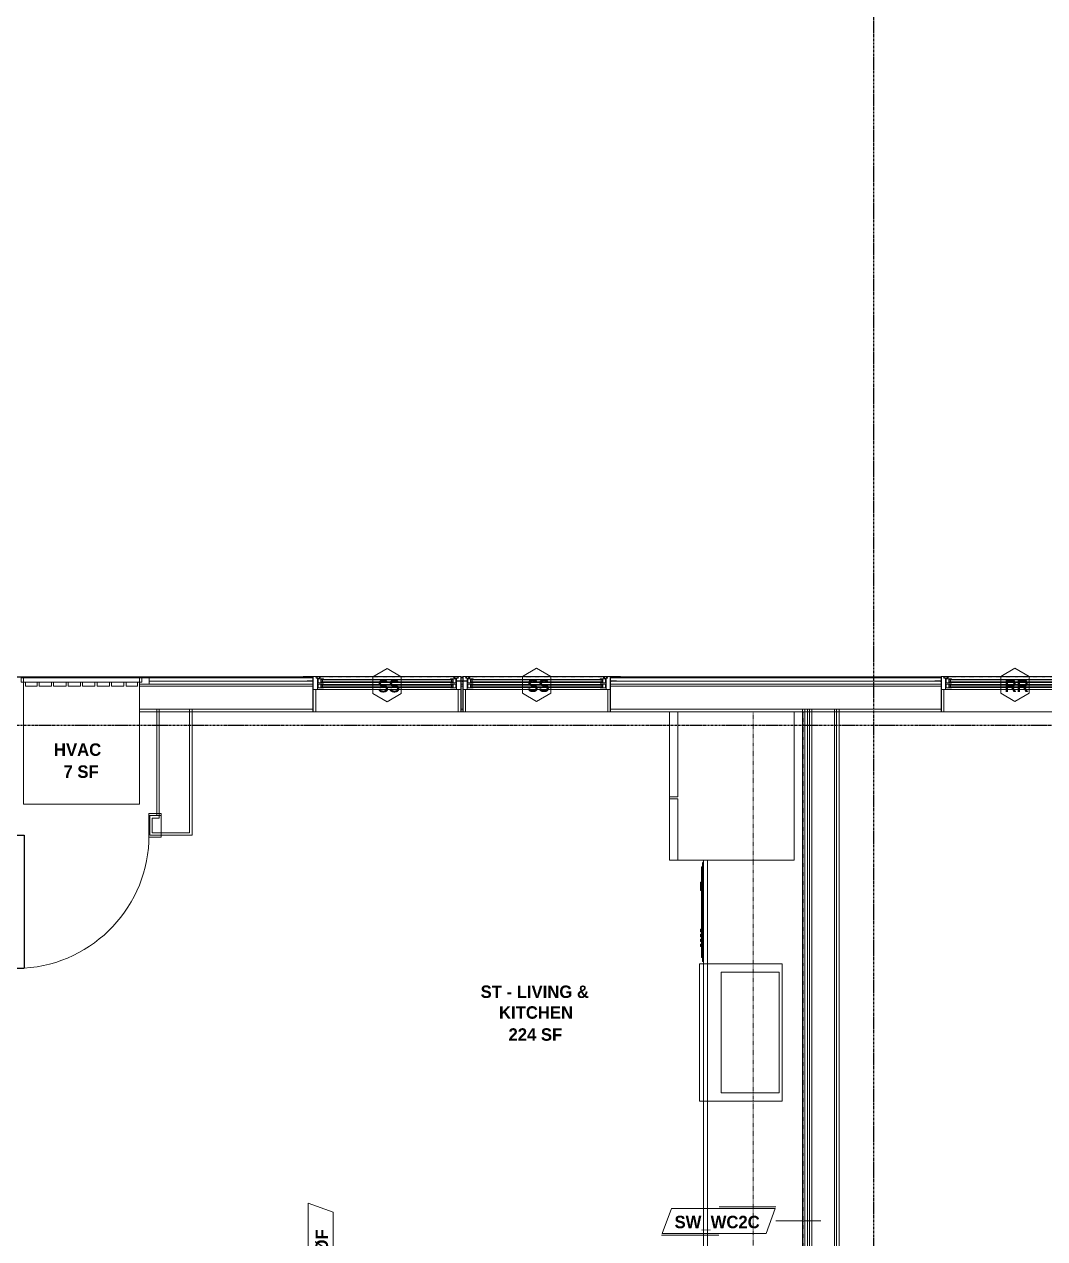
# Model space of a CAD drawing. Header units: inches. Extents: x -4058 to -1781, y 9814 to 12264.
# Drawn here: x -2704.9 to -2459.2, y 10715.6 to 11008 of the extents above; entities that cross this region are included whole.
import ezdxf

# ---------------------------------------------------------------- set-up
doc = ezdxf.new("R2010")
doc.units = ezdxf.units.IN
doc.header["$MEASUREMENT"] = 0
doc.linetypes.add('Dash', pattern=[0.25, 0.125, -0.125])
doc.linetypes.add('Grid Line 1_2_', pattern=[0.875, 0.5, -0.125, 0.125, -0.125])
for name, color, linetype, lineweight in [('0-1', 7, 'Continuous', 5), ('0-2', 7, 'Continuous', 9), ('A-AREA-IDEN', 2, 'Continuous', 9), ('A-DETL-GENF-HDLN-1', 7, 'Dash', 9), ('A-DETL-GENF-HDLN-2', 1, 'Continuous', 18), ('A-DOOR-3', 31, 'Continuous', 9), ('A-DOOR-4', 31, 'Continuous', 30), ('A-GENM-1', 7, 'Continuous', 9), ('A-GLAZ', 151, 'Continuous', 18), ('A-GLAZ-1', 10, 'Continuous', 30), ('A-GLAZ-2', 7, 'Continuous', 9), ('A-GLAZ-IDEN', 152, 'Continuous', 9), ('A-WALL', 113, 'Continuous', 18), ('A-WALL-1', 7, 'Continuous', 9), ('A-WALL-2', 250, 'Continuous', 18), ('A-WALL-3', 113, 'Continuous', 9), ('A-WALL-IDEN', 211, 'Continuous', 9), ('I-WALL-1', 7, 'Continuous', 9), ('I-WALL-2', 2, 'Continuous', 9), ('P-SANR-FIXT', 6, 'Continuous', 9), ('Q-CASE', 31, 'Continuous', 9), ('Q-CASE-HDLN', 31, 'Dash', 9), ('Q-SPCQ', 91, 'Continuous', 9), ('S-GRID-1', 1, 'Grid Line 1_2_', 30)]:
    doc.layers.add(name, color=color, linetype=linetype, lineweight=lineweight)
doc.styles.add('Century Gothic_B', font='GOTHICB.TTF', dxfattribs={"height": 3})

# ---------------------------------------------------------------- blocks, each defined once
blk = doc.blocks.new('Window-Double_Hung-Marvin-Essential - 1-WIDE _TEMP LOWER_ ESDH3066-3454270-UNIT PLANS - 2ND FLOOR')
at = {"layer": 'A-DETL-GENF-HDLN-1'}
blk.add_line((16.1, 4.22), (-16.5, 4.22), dxfattribs=at)
at = {"layer": 'A-DETL-GENF-HDLN-2'}
for p, q in [((-19.25, 3.23), (-19.25, 3.19)), ((-17.75, 3.23), (-19.25, 3.23)), ((-19.25, 3.19), (-17.9, 3.19)), ((-17.9, 3.19), (-17.9, 3.08)), ((-17.9, 3.08), (-17.75, 3.08)), ((-17.75, 4.28), (-17.16, 4.28)), ((-17.75, 4.28), (-17.75, 1.19)), ((-17.08, 3.87), (-17.16, 4.28)), ((-17.08, 3.87), (-16.19, 3.87)), ((-16.85, 4.25), (-16.85, 3.87)), ((-16.3, 4.25), (-16.85, 4.25)), ((-16.38, 3.77), (-16.72, 3.77)), ((-16.72, 3.77), (-16.72, 1.19)), ((-15.34, 3.69), (-16.56, 3.69)), ((-16.56, 2.75), (-16.56, 3.69)), ((-16.38, 3.87), (-16.38, 3.77)), ((-16.3, 4.01), (-16.3, 4.25)), ((-16.18, 4.01), (-16.3, 4.01)), ((-16.19, 3.97), (-16.1, 3.97)), ((-16.19, 3.87), (-16.19, 3.97)), ((-16.18, 4.22), (-16.1, 4.22)), ((-16.18, 4.22), (-16.18, 4.01)), ((-16.1, 3.97), (-16.1, 4.22)), ((-15.94, 2.87), (-15.94, 3.59)), ((-15.94, 3.59), (-15.28, 3.59)), ((-15.84, 2.88), (-15.84, 3.57)), ((-15.54, 3.01), (-15.54, 3.45)), ((-15.34, 3.69), (-15.28, 3.63)), ((-15.28, 3.59), (-15.28, 3.63)), ((15.34, 3.69), (15.28, 3.63)), ((15.28, 3.59), (15.28, 3.63)), ((15.94, 3.59), (15.28, 3.59)), ((15.34, 3.69), (16.56, 3.69)), ((15.54, 3.01), (15.54, 3.45)), ((15.84, 2.88), (15.84, 3.57)), ((15.94, 2.87), (15.94, 3.59)), ((16.18, 4.22), (16.1, 4.22)), ((16.1, 3.97), (16.1, 4.22)), ((16.19, 3.97), (16.1, 3.97)), ((16.18, 4.22), (16.18, 4.01)), ((16.18, 4.01), (16.3, 4.01)), ((16.19, 3.87), (16.19, 3.97)), ((17.08, 3.87), (16.19, 3.87)), ((16.3, 4.01), (16.3, 4.25)), ((16.3, 4.25), (16.85, 4.25)), ((16.38, 3.87), (16.38, 3.77)), ((16.38, 3.77), (16.72, 3.77)), ((16.56, 2.75), (16.56, 3.69)), ((16.72, 3.77), (16.72, 1.19)), ((16.85, 4.25), (16.85, 3.87)), ((17.08, 3.87), (17.16, 4.28)), ((17.75, 4.28), (17.16, 4.28)), ((17.75, 4.28), (17.75, 1.19)), ((17.75, 3.23), (19.25, 3.23)), ((17.9, 3.08), (17.75, 3.08)), ((17.9, 3.19), (17.9, 3.08)), ((19.25, 3.19), (17.9, 3.19)), ((19.25, 3.23), (19.25, 3.19)), ((-16.72, 1.19), (-17.75, 1.19)), ((-17.13, 1.16), (-17.13, -4.19)), ((-16.56, 2.75), (-15.34, 2.75)), ((-15.34, 2.47), (-16.56, 2.47)), ((-16.56, 1.53), (-16.56, 2.47)), ((-16.56, 1.53), (-15.34, 1.53)), ((-15.28, 2.87), (-15.94, 2.87)), ((-15.94, 1.65), (-15.94, 2.37)), ((-15.94, 2.37), (-15.28, 2.37)), ((-15.28, 1.65), (-15.94, 1.65)), ((-15.84, 1.66), (-15.84, 2.35)), ((-15.54, 1.79), (-15.54, 2.23)), ((-15.34, 2.75), (-15.28, 2.81)), ((-15.34, 2.47), (-15.28, 2.41)), ((-15.34, 1.53), (-15.28, 1.59)), ((-15.28, 2.81), (-15.28, 2.87)), ((-15.28, 2.37), (-15.28, 2.41)), ((-15.28, 1.59), (-15.28, 1.65)), ((15.28, 2.81), (15.28, 2.87)), ((15.28, 2.87), (15.94, 2.87)), ((15.34, 2.75), (15.28, 2.81)), ((15.34, 2.47), (15.28, 2.41)), ((15.28, 2.37), (15.28, 2.41)), ((15.94, 2.37), (15.28, 2.37)), ((15.28, 1.59), (15.28, 1.65)), ((15.28, 1.65), (15.94, 1.65)), ((15.34, 1.53), (15.28, 1.59)), ((16.56, 2.75), (15.34, 2.75)), ((15.34, 2.47), (16.56, 2.47)), ((16.56, 1.53), (15.34, 1.53)), ((15.54, 1.79), (15.54, 2.23)), ((15.84, 1.66), (15.84, 2.35)), ((15.94, 1.65), (15.94, 2.37)), ((16.56, 1.53), (16.56, 2.47)), ((16.72, 1.19), (17.75, 1.19)), ((17.12, -4.19), (17.12, 1.16)), ((-17.13, -4.19), (-17.75, -4.19)), ((17.12, -4.19), (17.75, -4.19))]:
    blk.add_line(p, q, dxfattribs=at)
at = {"layer": 'A-GLAZ'}
for p, q in [((15.84, 3.57), (-15.84, 3.57)), ((15.84, 3.45), (-15.84, 3.45)), ((15.84, 3.01), (-15.84, 3.01)), ((15.84, 2.88), (-15.84, 2.88)), ((15.84, 2.35), (-15.84, 2.35)), ((15.84, 2.23), (-15.84, 2.23)), ((15.84, 1.79), (-15.84, 1.79)), ((15.84, 1.66), (-15.84, 1.66))]:
    blk.add_line(p, q, dxfattribs=at)
at = {"layer": 'A-GLAZ-1'}
for p, q in [((-17.75, 4.28), (-17.75, 1.19)), ((17.75, 1.19), (17.75, 4.28)), ((-17.75, 1.16), (-17.75, -4.19)), ((17.75, -4.19), (17.75, 1.16))]:
    blk.add_line(p, q, dxfattribs=at)
at = {"layer": 'A-GLAZ-2'}
for p, q in [((17.75, 4.28), (-17.75, 4.28)), ((20.46, 4.25), (17.75, 4.25)), ((17.75, 4.19), (20.46, 4.19)), ((20.46, 4.19), (20.46, 4.25)), ((-17.75, 1.19), (17.75, 1.19)), ((-17.75, -4.19), (17.75, -4.19))]:
    blk.add_line(p, q, dxfattribs=at)
blk = doc.blocks.new('Window-Double_Hung-Marvin-Essential - 2-WIDE _TEMP ALL LOW_ ESDH3066-3454268-UNIT PLANS - 2ND FLOOR')
at = {"layer": 'A-DETL-GENF-HDLN-1'}
blk.add_line((16.1, 4.22), (-16.5, 4.22), dxfattribs=at)
at = {"layer": 'A-DETL-GENF-HDLN-2'}
for p, q in [((-19.25, 3.23), (-19.25, 3.19)), ((-17.75, 3.23), (-19.25, 3.23)), ((-19.25, 3.19), (-17.9, 3.19)), ((-17.9, 3.19), (-17.9, 3.08)), ((-17.9, 3.08), (-17.75, 3.08)), ((-17.75, 4.28), (-17.16, 4.28)), ((-17.75, 4.28), (-17.75, 1.19)), ((-17.08, 3.87), (-17.16, 4.28)), ((-17.08, 3.87), (-16.19, 3.87)), ((-16.85, 4.25), (-16.85, 3.87)), ((-16.3, 4.25), (-16.85, 4.25)), ((-16.38, 3.77), (-16.72, 3.77)), ((-16.72, 3.77), (-16.72, 1.19)), ((-15.34, 3.69), (-16.56, 3.69)), ((-16.56, 2.75), (-16.56, 3.69)), ((-16.38, 3.87), (-16.38, 3.77)), ((-16.3, 4.01), (-16.3, 4.25)), ((-16.18, 4.01), (-16.3, 4.01)), ((-16.19, 3.97), (-16.1, 3.97)), ((-16.19, 3.87), (-16.19, 3.97)), ((-16.18, 4.22), (-16.1, 4.22)), ((-16.18, 4.22), (-16.18, 4.01)), ((-16.1, 3.97), (-16.1, 4.22)), ((-15.94, 2.87), (-15.94, 3.59)), ((-15.94, 3.59), (-15.28, 3.59)), ((-15.84, 2.88), (-15.84, 3.57)), ((-15.54, 3.01), (-15.54, 3.45)), ((-15.34, 3.69), (-15.28, 3.63)), ((-15.28, 3.59), (-15.28, 3.63)), ((15.34, 3.69), (15.28, 3.63)), ((15.28, 3.59), (15.28, 3.63)), ((15.94, 3.59), (15.28, 3.59)), ((15.34, 3.69), (16.56, 3.69)), ((15.54, 3.01), (15.54, 3.45)), ((15.84, 2.88), (15.84, 3.57)), ((15.94, 2.87), (15.94, 3.59)), ((16.18, 4.22), (16.1, 4.22)), ((16.1, 3.97), (16.1, 4.22)), ((16.19, 3.97), (16.1, 3.97)), ((16.18, 4.22), (16.18, 4.01)), ((16.18, 4.01), (16.3, 4.01)), ((16.19, 3.87), (16.19, 3.97)), ((17.08, 3.87), (16.19, 3.87)), ((16.3, 4.01), (16.3, 4.25)), ((16.3, 4.25), (16.85, 4.25)), ((16.38, 3.87), (16.38, 3.77)), ((16.38, 3.77), (16.72, 3.77)), ((16.56, 2.75), (16.56, 3.69)), ((16.72, 3.77), (16.72, 1.19)), ((16.85, 4.25), (16.85, 3.87)), ((17.08, 3.87), (17.16, 4.28)), ((17.75, 4.28), (17.16, 4.28)), ((17.75, 4.28), (17.75, 1.19)), ((17.75, 3.23), (19.25, 3.23)), ((17.9, 3.08), (17.75, 3.08)), ((17.9, 3.19), (17.9, 3.08)), ((19.25, 3.19), (17.9, 3.19)), ((19.25, 3.23), (19.25, 3.19)), ((-16.72, 1.19), (-17.75, 1.19)), ((-17.13, 1.16), (-17.13, -4.19)), ((-16.56, 2.75), (-15.34, 2.75)), ((-15.34, 2.47), (-16.56, 2.47)), ((-16.56, 1.53), (-16.56, 2.47)), ((-16.56, 1.53), (-15.34, 1.53)), ((-15.28, 2.87), (-15.94, 2.87)), ((-15.94, 1.65), (-15.94, 2.37)), ((-15.94, 2.37), (-15.28, 2.37)), ((-15.28, 1.65), (-15.94, 1.65)), ((-15.84, 1.66), (-15.84, 2.35)), ((-15.54, 1.79), (-15.54, 2.23)), ((-15.34, 2.75), (-15.28, 2.81)), ((-15.34, 2.47), (-15.28, 2.41)), ((-15.34, 1.53), (-15.28, 1.59)), ((-15.28, 2.81), (-15.28, 2.87)), ((-15.28, 2.37), (-15.28, 2.41)), ((-15.28, 1.59), (-15.28, 1.65)), ((15.28, 2.81), (15.28, 2.87)), ((15.28, 2.87), (15.94, 2.87)), ((15.34, 2.75), (15.28, 2.81)), ((15.34, 2.47), (15.28, 2.41)), ((15.28, 2.37), (15.28, 2.41)), ((15.94, 2.37), (15.28, 2.37)), ((15.28, 1.59), (15.28, 1.65)), ((15.28, 1.65), (15.94, 1.65)), ((15.34, 1.53), (15.28, 1.59)), ((16.56, 2.75), (15.34, 2.75)), ((15.34, 2.47), (16.56, 2.47)), ((16.56, 1.53), (15.34, 1.53)), ((15.54, 1.79), (15.54, 2.23)), ((15.84, 1.66), (15.84, 2.35)), ((15.94, 1.65), (15.94, 2.37)), ((16.56, 1.53), (16.56, 2.47)), ((16.72, 1.19), (17.75, 1.19)), ((17.12, -4.19), (17.12, 1.16)), ((-17.13, -4.19), (-17.75, -4.19)), ((17.12, -4.19), (17.75, -4.19))]:
    blk.add_line(p, q, dxfattribs=at)
at = {"layer": 'A-GLAZ'}
for p, q in [((15.84, 3.57), (-15.84, 3.57)), ((15.84, 3.45), (-15.84, 3.45)), ((15.84, 3.01), (-15.84, 3.01)), ((15.84, 2.88), (-15.84, 2.88)), ((15.84, 2.35), (-15.84, 2.35)), ((15.84, 2.23), (-15.84, 2.23)), ((15.84, 1.79), (-15.84, 1.79)), ((15.84, 1.66), (-15.84, 1.66))]:
    blk.add_line(p, q, dxfattribs=at)
at = {"layer": 'A-GLAZ-1'}
for p, q in [((-17.75, 4.28), (-17.75, 1.19)), ((17.75, 1.19), (17.75, 4.28)), ((-17.75, 1.16), (-17.75, -4.19)), ((17.75, -4.19), (17.75, 1.16))]:
    blk.add_line(p, q, dxfattribs=at)
at = {"layer": 'A-GLAZ-2'}
for p, q in [((17.75, 4.28), (-17.75, 4.28)), ((20.21, 4.25), (17.75, 4.25)), ((17.75, 4.19), (20.21, 4.19)), ((20.21, 4.19), (20.21, 4.25)), ((-17.75, 1.19), (17.75, 1.19)), ((-17.75, -4.19), (17.75, -4.19))]:
    blk.add_line(p, q, dxfattribs=at)
blk = doc.blocks.new('V-Series_EWC4_SPVU_RFA_2015 - 2ND AND 3RD FLOOR-2226480-UNIT PLANS - 2ND FLOOR')
at = {"layer": 'A-GENM-1'}
for p, q in [((-3859.97, 11740.34), (-3859.97, 11739.78)), ((-3858.97, 11740.34), (-3859.97, 11740.34)), ((-3859.97, 11739.78), (-3859.97, 11711.9)), ((-3858.97, 11739.78), (-3859.97, 11739.78)), ((-3859.97, 11739.78), (-3858.97, 11739.78)), ((-3858.97, 11739.78), (-3858.97, 11740.34)), ((-3858.97, 11711.9), (-3858.97, 11739.78)), ((-3829.54, 11739.78), (-3858.97, 11739.78)), ((-3858.97, 11739.78), (-3858.97, 11739.34)), ((-3858.97, 11739.34), (-3857.97, 11739.34)), ((-3857.97, 11739.34), (-3857.97, 11736.54)), ((-3829.54, 11711.9), (-3829.54, 11739.78)), ((-3857.97, 11736.54), (-3858.97, 11736.54)), ((-3858.97, 11736.54), (-3858.97, 11736.04)), ((-3858.97, 11736.04), (-3857.97, 11736.04)), ((-3857.97, 11736.04), (-3857.97, 11733.06)), ((-3857.97, 11733.06), (-3858.97, 11733.06)), ((-3858.97, 11733.06), (-3858.97, 11732.56)), ((-3858.97, 11732.56), (-3857.97, 11732.56)), ((-3857.97, 11732.56), (-3857.97, 11729.57)), ((-3857.97, 11729.57), (-3858.97, 11729.57)), ((-3858.97, 11729.57), (-3858.97, 11729.07)), ((-3858.97, 11729.07), (-3857.97, 11729.07)), ((-3857.97, 11729.07), (-3857.97, 11726.09)), ((-3857.97, 11726.09), (-3858.97, 11726.09)), ((-3858.97, 11726.09), (-3858.97, 11725.59)), ((-3858.97, 11725.59), (-3857.97, 11725.59)), ((-3857.97, 11725.59), (-3857.97, 11722.61)), ((-3857.97, 11722.61), (-3858.97, 11722.61)), ((-3858.97, 11722.61), (-3858.97, 11722.11)), ((-3858.97, 11722.11), (-3857.97, 11722.11)), ((-3857.97, 11722.11), (-3857.97, 11719.12)), ((-3857.97, 11719.12), (-3858.97, 11719.12)), ((-3858.97, 11719.12), (-3858.97, 11718.62)), ((-3858.97, 11718.62), (-3857.97, 11718.62)), ((-3857.97, 11718.62), (-3857.97, 11715.64)), ((-3857.97, 11715.64), (-3858.97, 11715.64)), ((-3858.97, 11715.64), (-3858.97, 11715.14)), ((-3858.97, 11715.14), (-3857.97, 11715.14)), ((-3857.97, 11715.14), (-3857.97, 11712.34)), ((-3859.97, 11711.9), (-3858.97, 11711.9)), ((-3859.97, 11711.9), (-3859.97, 11711.34)), ((-3858.97, 11711.9), (-3859.97, 11711.9)), ((-3857.97, 11712.34), (-3858.97, 11712.34)), ((-3858.97, 11712.34), (-3858.97, 11711.9)), ((-3858.97, 11711.34), (-3858.97, 11711.9)), ((-3858.97, 11711.9), (-3829.54, 11711.9)), ((-3859.97, 11711.34), (-3858.97, 11711.34))]:
    blk.add_line(p, q, dxfattribs=at)
blk = doc.blocks.new('Perforated Panel at Magic-Pak - hvac panel - 2nd floor 2-2702973-UNIT PLANS - 2ND FLOOR')
at = {"layer": 'A-GLAZ-2'}
for p, q in [((19.01, 4.19), (-19.01, 4.19)), ((-19.01, 4.12), (19.01, 4.12))]:
    blk.add_line(p, q, dxfattribs=at)
blk = doc.blocks.new('Window-Double_Hung-Marvin-Essential - 2-WIDE _TEMP ALL LOW_ ESDH3066-3454271-UNIT PLANS - 2ND FLOOR')
at = {"layer": 'A-DETL-GENF-HDLN-1'}
blk.add_line((16.1, -4.22), (-16.5, -4.22), dxfattribs=at)
at = {"layer": 'A-DETL-GENF-HDLN-2'}
for p, q in [((-17.13, 4.19), (-17.75, 4.19)), ((-17.13, -1.16), (-17.13, 4.19)), ((17.12, 4.19), (17.75, 4.19)), ((17.12, 4.19), (17.12, -1.16)), ((-16.72, -1.19), (-17.75, -1.19)), ((-17.75, -4.28), (-17.75, -1.19)), ((-16.72, -3.77), (-16.72, -1.19)), ((-16.56, -1.53), (-15.34, -1.53)), ((-16.56, -1.53), (-16.56, -2.47)), ((-15.34, -2.47), (-16.56, -2.47)), ((-16.56, -2.75), (-15.34, -2.75)), ((-16.56, -2.75), (-16.56, -3.69)), ((-15.28, -1.65), (-15.94, -1.65)), ((-15.94, -1.65), (-15.94, -2.37)), ((-15.94, -2.37), (-15.28, -2.37)), ((-15.28, -2.87), (-15.94, -2.87)), ((-15.94, -2.87), (-15.94, -3.59)), ((-15.84, -1.66), (-15.84, -2.35)), ((-15.84, -2.88), (-15.84, -3.57)), ((-15.54, -1.79), (-15.54, -2.23)), ((-15.34, -1.53), (-15.28, -1.59)), ((-15.34, -2.47), (-15.28, -2.41)), ((-15.34, -2.75), (-15.28, -2.81)), ((-15.28, -1.59), (-15.28, -1.65)), ((-15.28, -2.37), (-15.28, -2.41)), ((-15.28, -2.81), (-15.28, -2.87)), ((15.34, -1.53), (15.28, -1.59)), ((15.28, -1.59), (15.28, -1.65)), ((15.28, -1.65), (15.94, -1.65)), ((15.28, -2.37), (15.28, -2.41)), ((15.94, -2.37), (15.28, -2.37)), ((15.34, -2.47), (15.28, -2.41)), ((15.34, -2.75), (15.28, -2.81)), ((15.28, -2.81), (15.28, -2.87)), ((15.28, -2.87), (15.94, -2.87)), ((16.56, -1.53), (15.34, -1.53)), ((15.34, -2.47), (16.56, -2.47)), ((16.56, -2.75), (15.34, -2.75)), ((15.54, -1.79), (15.54, -2.23)), ((15.84, -1.66), (15.84, -2.35)), ((15.84, -2.88), (15.84, -3.57)), ((15.94, -1.65), (15.94, -2.37)), ((15.94, -2.87), (15.94, -3.59)), ((16.56, -1.53), (16.56, -2.47)), ((16.56, -2.75), (16.56, -3.69)), ((16.72, -3.77), (16.72, -1.19)), ((16.72, -1.19), (17.75, -1.19)), ((17.75, -4.28), (17.75, -1.19)), ((-19.25, -3.23), (-19.25, -3.19)), ((-19.25, -3.19), (-17.9, -3.19)), ((-17.75, -3.23), (-19.25, -3.23)), ((-17.9, -3.19), (-17.9, -3.08)), ((-17.9, -3.08), (-17.75, -3.08)), ((-17.75, -4.28), (-17.16, -4.28)), ((-17.08, -3.87), (-17.16, -4.28)), ((-17.08, -3.87), (-16.19, -3.87)), ((-16.85, -4.25), (-16.85, -3.87)), ((-16.3, -4.25), (-16.85, -4.25)), ((-16.38, -3.77), (-16.72, -3.77)), ((-15.34, -3.69), (-16.56, -3.69)), ((-16.38, -3.87), (-16.38, -3.77)), ((-16.18, -4.01), (-16.3, -4.01)), ((-16.3, -4.01), (-16.3, -4.25)), ((-16.19, -3.87), (-16.19, -3.97)), ((-16.19, -3.97), (-16.1, -3.97)), ((-16.18, -4.22), (-16.18, -4.01)), ((-16.18, -4.22), (-16.1, -4.22)), ((-16.1, -3.97), (-16.1, -4.22)), ((-15.94, -3.59), (-15.28, -3.59)), ((-15.54, -3.01), (-15.54, -3.45)), ((-15.34, -3.69), (-15.28, -3.63)), ((-15.28, -3.59), (-15.28, -3.63)), ((15.28, -3.59), (15.28, -3.63)), ((15.94, -3.59), (15.28, -3.59)), ((15.34, -3.69), (15.28, -3.63)), ((15.34, -3.69), (16.56, -3.69)), ((15.54, -3.01), (15.54, -3.45)), ((16.19, -3.97), (16.1, -3.97)), ((16.1, -3.97), (16.1, -4.22)), ((16.18, -4.22), (16.1, -4.22)), ((16.18, -4.22), (16.18, -4.01)), ((16.18, -4.01), (16.3, -4.01)), ((17.08, -3.87), (16.19, -3.87)), ((16.19, -3.87), (16.19, -3.97)), ((16.3, -4.01), (16.3, -4.25)), ((16.3, -4.25), (16.85, -4.25)), ((16.38, -3.87), (16.38, -3.77)), ((16.38, -3.77), (16.72, -3.77)), ((16.85, -4.25), (16.85, -3.87)), ((17.08, -3.87), (17.16, -4.28)), ((17.75, -4.28), (17.16, -4.28)), ((17.9, -3.08), (17.75, -3.08)), ((17.75, -3.23), (19.25, -3.23)), ((17.9, -3.19), (17.9, -3.08)), ((19.25, -3.19), (17.9, -3.19)), ((19.25, -3.23), (19.25, -3.19))]:
    blk.add_line(p, q, dxfattribs=at)
at = {"layer": 'A-GLAZ'}
for p, q in [((15.84, -1.66), (-15.84, -1.66)), ((15.84, -1.79), (-15.84, -1.79)), ((15.84, -2.23), (-15.84, -2.23)), ((15.84, -2.35), (-15.84, -2.35)), ((15.84, -2.88), (-15.84, -2.88)), ((15.84, -3.01), (-15.84, -3.01)), ((15.84, -3.45), (-15.84, -3.45)), ((15.84, -3.57), (-15.84, -3.57))]:
    blk.add_line(p, q, dxfattribs=at)
at = {"layer": 'A-GLAZ-1'}
for p, q in [((-17.75, -1.16), (-17.75, 4.19)), ((17.75, 4.19), (17.75, -1.16)), ((-17.75, -4.28), (-17.75, -1.19)), ((17.75, -1.19), (17.75, -4.28))]:
    blk.add_line(p, q, dxfattribs=at)
at = {"layer": 'A-GLAZ-2'}
for p, q in [((-17.75, 4.19), (17.75, 4.19)), ((-17.75, -1.19), (17.75, -1.19)), ((17.75, -4.28), (-17.75, -4.28)), ((17.75, -4.19), (20.21, -4.19)), ((20.21, -4.25), (17.75, -4.25)), ((20.21, -4.19), (20.21, -4.25))]:
    blk.add_line(p, q, dxfattribs=at)
blk = doc.blocks.new('CTR - 1st Phase - Shell_rvt-1-UNIT PLANS - 2ND FLOOR')
at = {"layer": 'A-WALL-1'}
for p, q in [((-2674.76, 10849.14), (-2677.14, 10849.14)), ((-2677.14, 10849.14), (-2677.14, 10842.51)), ((-2637.74, 10850.89), (-2676.51, 10850.89)), ((-2676.51, 10850.89), (-2676.51, 10850.64)), ((-2676.51, 10850.64), (-2674.76, 10850.64)), ((-2674.76, 10850.64), (-2674.76, 10849.14)), ((-2599.27, 10850.89), (-2599.78, 10850.89)), ((-2484.14, 10850.89), (-2561.31, 10850.89)), ((-2635.28, 10847.86), (-2635.28, 10847.89)), ((-2599.78, 10847.89), (-2599.78, 10847.86)), ((-2599.27, 10847.86), (-2599.27, 10847.89)), ((-2563.77, 10847.89), (-2563.77, 10847.86)), ((-2484.14, 10847.86), (-2484.14, 10847.89)), ((-2677.14, 10842.51), (-2635.28, 10842.51)), ((-2599.78, 10842.51), (-2599.27, 10842.51)), ((-2563.77, 10842.51), (-2484.14, 10842.51))]:
    blk.add_line(p, q, dxfattribs=at)
at = {"layer": 'A-WALL-2'}
for p, q in [((-2635.28, 10850.64), (-2674.76, 10850.64)), ((-2635.28, 10849.89), (-2674.76, 10849.89)), ((-2635.28, 10849.14), (-2674.76, 10849.14)), ((-2599.27, 10850.64), (-2599.78, 10850.64)), ((-2599.27, 10849.89), (-2599.78, 10849.89)), ((-2599.27, 10849.14), (-2599.78, 10849.14)), ((-2484.14, 10850.64), (-2563.77, 10850.64)), ((-2484.14, 10849.89), (-2563.77, 10849.89)), ((-2484.14, 10849.14), (-2563.77, 10849.14)), ((-2635.28, 10848.64), (-2677.14, 10848.64)), ((-2599.27, 10848.64), (-2599.78, 10848.64)), ((-2484.14, 10848.64), (-2563.77, 10848.64)), ((-2635.28, 10843.14), (-2677.14, 10843.14)), ((-2599.27, 10843.14), (-2599.78, 10843.14)), ((-2484.14, 10843.14), (-2563.77, 10843.14))]:
    blk.add_line(p, q, dxfattribs=at)
at = {"layer": '0-2'}
for name, p in [('Perforated Panel at Magic-Pak - hvac panel - 2nd floor 2-2702973-UNIT PLANS - 2ND FLOOR', (-2695.52, 10846.7)), ('Window-Double_Hung-Marvin-Essential - 2-WIDE _TEMP ALL LOW_ ESDH3066-3454268-UNIT PLANS - 2ND FLOOR', (-2581.52, 10846.7)), ('Window-Double_Hung-Marvin-Essential - 1-WIDE _TEMP LOWER_ ESDH3066-3454270-UNIT PLANS - 2ND FLOOR', (-2466.39, 10846.7))]:
    blk.add_blockref(name, p, dxfattribs=at)
for name, p, rotation in [('V-Series_EWC4_SPVU_RFA_2015 - 2ND AND 3RD FLOOR-2226480-UNIT PLANS - 2ND FLOOR', (-14416.91, 6990.67), 269.9999999999999), ('Window-Double_Hung-Marvin-Essential - 2-WIDE _TEMP ALL LOW_ ESDH3066-3454271-UNIT PLANS - 2ND FLOOR', (-2617.53, 10846.7), 180)]:
    blk.add_blockref(name, p, dxfattribs=dict(at, rotation=rotation))
blk = doc.blocks.new('CTR - 1st Phase - Common Walls_rvt-1-UNIT PLANS - 2ND FLOOR')
at = {"layer": 'A-WALL-2'}
for p, q in [((-2516.94, 10843.14), (-2516.94, 10458.16)), ((-2516.31, 10843.14), (-2516.31, 10458.16)), ((-2515.81, 10843.14), (-2515.81, 10458.16)), ((-2515.31, 10843.14), (-2515.31, 10458.16)), ((-2509.81, 10843.14), (-2509.81, 10458.16)), ((-2509.31, 10843.14), (-2509.31, 10458.16))]:
    blk.add_line(p, q, dxfattribs=at)
at = {"layer": 'I-WALL-1'}
for p, q in [((-2508.69, 10843.14), (-2517.56, 10843.14)), ((-2517.56, 10843.14), (-2517.56, 10496.91)), ((-2508.69, 10578.1), (-2508.69, 10843.14))]:
    blk.add_line(p, q, dxfattribs=at)
blk = doc.blocks.new('CTR - 1st Phase - Structure_rvt-1-UNIT PLANS - 2ND FLOOR')
at = {"layer": 'S-GRID-1'}
for p, q in [((-2500.32, 9814.03), (-2500.32, 12247.5)), ((-1781.27, 10839.19), (-4041.78, 10839.19))]:
    blk.add_line(p, q, dxfattribs=at)
blk = doc.blocks.new('SWING - SINGLE - FLUSH - SWING - 32_ x 80_ - WITH ACOUSTICAL SEAL-4346071-UNIT PLANS - 2ND FLOOR')
at = {"layer": 'A-DOOR-3'}
for p, q in [((-16, 2.87), (-19, 2.87)), ((-19, 2.87), (-19, -2.38)), ((-16, -2.38), (-16, 2.87)), ((19, 2.87), (16, 2.87)), ((16, 2.87), (16, -2.38)), ((19, -2.38), (19, 2.87)), ((-19, -2.38), (-16, -2.38)), ((-16, -2.38), (-19, -2.38)), ((-19, -2.38), (-19, -2.88)), ((-19, -2.88), (-16, -2.88)), ((-16, -2.88), (-16, -2.38)), ((16, -2.38), (19, -2.38)), ((19, -2.38), (16, -2.38)), ((16, -2.38), (16, -2.88)), ((16, -2.88), (19, -2.88)), ((19, -2.88), (19, -2.38))]:
    blk.add_line(p, q, dxfattribs=at)
blk.add_arc((16, 2.37), 32.07, 93.5759, 180, dxfattribs=at)
at = {"layer": 'A-DOOR-4'}
for p, q in [((14, 2.37), (14, 34.38)), ((16, 34.38), (14, 34.38)), ((16, 2.37), (16, 34.38)), ((16, 2.37), (14, 2.37))]:
    blk.add_line(p, q, dxfattribs=at)
blk = doc.blocks.new('OD_CW_Base Cabinet - OD_CW_Base Cabinet-V29-UNIT PLANS - 2ND FLOOR')
at = {"layer": 'Q-CASE'}
for p, q in [((0.74, 23.81), (0.74, 21.81)), ((36.49, 0), (131.34, 0)), ((161.34, 0), (191.34, 0))]:
    blk.add_line(p, q, dxfattribs=at)
blk = doc.blocks.new('OD_CW_Upper Cabinet - OD_CW_Upper Cabinet-4366994-UNIT PLANS - 2ND FLOOR')
at = {"layer": 'Q-CASE-HDLN'}
for p, q in [((191.34, 24), (0.74, 24)), ((0.74, 24), (0.74, 12)), ((191.34, 12), (191.34, 24)), ((0.74, 12), (191.34, 12))]:
    blk.add_line(p, q, dxfattribs=at)
blk = doc.blocks.new('Refrigerator_-_Side-by-Side_6047 - 36_ X 30_-1372843-UNIT PLANS - 2ND FLOOR')
at = {"layer": 'Q-SPCQ'}
for p, q in [((-17.88, 15.58), (17.87, 15.58)), ((-17.88, -14.42), (-17.88, 15.58)), ((-17.88, 15.58), (-3.13, 15.58)), ((-17.88, 15.58), (-17.88, 13.58)), ((-3.13, 13.58), (-3.13, 15.58)), ((-2.63, 15.58), (17.87, 15.58)), ((-2.63, 15.58), (-2.63, 13.58)), ((17.87, 15.58), (17.87, -14.42)), ((17.87, 13.58), (17.87, 15.58)), ((-3.13, 13.58), (-17.88, 13.58)), ((17.87, 13.58), (-2.63, 13.58)), ((17.87, -14.42), (-17.88, -14.42))]:
    blk.add_line(p, q, dxfattribs=at)
blk = doc.blocks.new('Stainless Steel Farmhous Kitchen Sink - Stainless Steel Farmhous Kitchen Sink-2443921-UNIT PLANS - 2ND FLOOR')
at = {"layer": 'P-SANR-FIXT'}
for p, q in [((0, -2.25), (-33, -2.25)), ((-33, -2.25), (-33, -22.2)), ((0, -22.2), (0, -2.25)), ((-31, -16.96), (-31, -3)), ((-31, -3), (-2, -3)), ((-2, -3), (-2, -16.96)), ((-2, -16.96), (-31, -16.96)), ((-33, -22.2), (0, -22.2))]:
    blk.add_line(p, q, dxfattribs=at)
blk = doc.blocks.new('Wall Tag - Shear Wall-3956451-UNIT PLANS - 2ND FLOOR')
at = {"layer": 'A-WALL-IDEN'}
for p, q in [((-0.3561, 0.0937), (-0.4244, -0.0937)), ((0.4244, 0.0937), (-0.3561, 0.0937)), ((0.4291, 0.1068), (0.0033, 0.1068)), ((0.3561, -0.0937), (0.4244, 0.0937)), ((0, -0.1068), (-0.4291, -0.1068)), ((-0.4244, -0.0937), (0.3561, -0.0937))]:
    blk.add_line(p, q, dxfattribs=at)
blk = doc.blocks.new('Window Tag - ONE-4156801-UNIT PLANS - 2ND FLOOR')
at = {"layer": 'A-GLAZ-IDEN'}
for p, q in [((0, 0.125), (-0.1071, 0.0619)), ((0.107, 0.062), (0, 0.125)), ((-0.1071, 0.0619), (-0.1071, -0.0619)), ((0.107, -0.0624), (0.107, 0.062)), ((-0.1071, -0.0619), (0, -0.125)), ((0, -0.125), (0.107, -0.0624))]:
    blk.add_line(p, q, dxfattribs=at)
blk = doc.blocks.new('Wall Tag - Arch Wall-3956453-UNIT PLANS - 2ND FLOOR')
at = {"layer": 'A-WALL-IDEN'}
for p, q in [((-0.3561, 0.0937), (-0.4244, -0.0937)), ((0.4244, 0.0937), (-0.3561, 0.0937)), ((0.3561, -0.0937), (0.4244, 0.0937)), ((-0.4244, -0.0937), (0.3561, -0.0937))]:
    blk.add_line(p, q, dxfattribs=at)

msp = doc.modelspace()

# ---------------------------------------------------------------- linework, layer by layer
at = {"layer": 'A-WALL'}
for p, q in [((-2672.35, 10816.88), (-2672.35, 10843.13)), ((-2665.1, 10813.38), (-2665.1, 10843.13)), ((-2672.35, 10816.88), (-2674.04, 10816.88)), ((-2674.04, 10816.88), (-2674.04, 10813.38)), ((-2665.1, 10813.38), (-2674.04, 10813.38))]:
    msp.add_line(p, q, dxfattribs=at)
at = {"layer": 'A-WALL-3'}
for p, q in [((-2672.97, 10817.51), (-2674.66, 10817.51)), ((-2674.66, 10817.51), (-2674.66, 10812.76)), ((-2674.66, 10812.76), (-2672.97, 10812.76))]:
    msp.add_line(p, q, dxfattribs=at)
at = {"layer": 'A-WALL-IDEN'}
msp.add_line((-2513.12, 10719.88), (-2523.97, 10719.88), dxfattribs=at)
at = {"layer": 'I-WALL-2'}
for p, q in [((-2672.97, 10843.13), (-2672.97, 10817.51)), ((-2664.47, 10843.13), (-2672.97, 10843.13)), ((-2664.47, 10812.76), (-2664.47, 10843.13)), ((-2672.97, 10812.76), (-2664.47, 10812.76))]:
    msp.add_line(p, q, dxfattribs=at)
at = {"layer": 'Q-CASE'}
for p, q in [((-2519.56, 10842.51), (-2517.56, 10842.51)), ((-2541.37, 10711.91), (-2541.37, 10806.76)), ((-2540.37, 10711.91), (-2540.37, 10806.76)), ((-2540.37, 10806.76), (-2540.37, 10711.91))]:
    msp.add_line(p, q, dxfattribs=at)
at = {"layer": 'Q-SPCQ'}
for p, q in [((-2541.84, 10783.35), (-2541.84, 10805.17)), ((-2541.59, 10805.17), (-2541.84, 10805.17)), ((-2541.59, 10806.06), (-2541.59, 10783.33)), ((-2541.37, 10806.26), (-2541.39, 10806.26)), ((-2541.84, 10801.44), (-2542.09, 10801.44)), ((-2542.09, 10800.45), (-2542.09, 10801.44)), ((-2542.09, 10799.47), (-2542.09, 10800.45)), ((-2542.09, 10799.47), (-2541.84, 10799.47)), ((-2542.09, 10789.52), (-2542.09, 10790.11)), ((-2541.84, 10790.11), (-2542.09, 10790.11)), ((-2542.09, 10789.52), (-2541.84, 10789.52)), ((-2542.09, 10788.34), (-2542.09, 10788.93)), ((-2541.84, 10788.93), (-2542.09, 10788.93)), ((-2542.09, 10788.34), (-2541.84, 10788.34)), ((-2542.09, 10787.16), (-2542.09, 10787.75)), ((-2541.84, 10787.75), (-2542.09, 10787.75)), ((-2542.09, 10787.16), (-2541.84, 10787.16)), ((-2542.09, 10785.98), (-2542.09, 10786.57)), ((-2541.84, 10786.57), (-2542.09, 10786.57)), ((-2542.09, 10785.98), (-2541.84, 10785.98)), ((-2541.59, 10783.35), (-2541.84, 10783.35)), ((-2541.59, 10783.33), (-2541.59, 10782.46)), ((-2541.39, 10782.26), (-2541.37, 10782.26))]:
    msp.add_line(p, q, dxfattribs=at)
for centre, radius, start, end in [((-2541.39, 10806.06), 0.197, 90, 180), ((-2541.39, 10806.06), 0.197, 105, 165), ((-2540.52, 10783.33), 1.07, 180, 216.3436), ((-2541.39, 10782.46), 0.197, 180, 270)]:
    msp.add_arc(centre, radius, start, end, dxfattribs=at)

# ---------------------------------------------------------------- block references
at = {"layer": '0-1'}
for name in ['CTR - 1st Phase - Structure_rvt-1-UNIT PLANS - 2ND FLOOR', 'CTR - 1st Phase - Shell_rvt-1-UNIT PLANS - 2ND FLOOR', 'CTR - 1st Phase - Common Walls_rvt-1-UNIT PLANS - 2ND FLOOR']:
    msp.add_blockref(name, (0, 0), dxfattribs=at)
at = {"layer": 'A-DOOR-3', "rotation": 180}
msp.add_blockref('SWING - SINGLE - FLUSH - SWING - 32_ x 80_ - WITH ACOUSTICAL SEAL-4346071-UNIT PLANS - 2ND FLOOR', (-2690.91, 10815.13), dxfattribs=at)
at = {"layer": 'A-GLAZ-IDEN', "xscale": 31.99999999999999, "yscale": 31.99999999999999, "zscale": 31.99999999999999}
for p in [(-2617.53, 10848.89), (-2581.52, 10848.98), (-2466.39, 10848.98)]:
    msp.add_blockref('Window Tag - ONE-4156801-UNIT PLANS - 2ND FLOOR', p, dxfattribs=at)
at = {"layer": 'A-WALL-IDEN', "xscale": 31.99999999999999, "yscale": 31.99999999999999, "zscale": 31.99999999999999, "rotation": 89.99999999999955}
msp.add_blockref('Wall Tag - Arch Wall-3956453-UNIT PLANS - 2ND FLOOR', (-2633.49, 10710.61), dxfattribs=at)
at = {"layer": 'A-WALL-IDEN', "xscale": 31.99999999999999, "yscale": 31.99999999999999, "zscale": 31.99999999999999}
msp.add_blockref('Wall Tag - Shear Wall-3956451-UNIT PLANS - 2ND FLOOR', (-2537.7, 10719.88), dxfattribs=at)
at = {"layer": 'P-SANR-FIXT', "rotation": 270.0000000000002}
msp.add_blockref('Stainless Steel Farmhous Kitchen Sink - Stainless Steel Farmhous Kitchen Sink-2443921-UNIT PLANS - 2ND FLOOR', (-2520.15, 10748.76), dxfattribs=at)
at = {"layer": 'Q-CASE'}
for name, rotation in [('OD_CW_Base Cabinet - OD_CW_Base Cabinet-V29-UNIT PLANS - 2ND FLOOR', 269.9999999999955), ('OD_CW_Upper Cabinet - OD_CW_Upper Cabinet-4366994-UNIT PLANS - 2ND FLOOR', 270.0000000000165)]:
    msp.add_blockref(name, (-2541.37, 10843.25), dxfattribs=dict(at, rotation=rotation))
at = {"layer": 'Q-SPCQ', "rotation": 90.00000000000064}
msp.add_blockref('Refrigerator_-_Side-by-Side_6047 - 36_ X 30_-1372843-UNIT PLANS - 2ND FLOOR', (-2533.98, 10824.63), dxfattribs=at)

# ---------------------------------------------------------------- texts
at = {"layer": 'A-AREA-IDEN', "char_height": 3, "attachment_point": 1, "style": 'Century Gothic_B'}
for s, insert, width in [('HVAC', (-2697.71, 10834.88), 15.049), ('7 SF', (-2695.42, 10829.58), 9.494), ('ST - LIVING &', (-2595.01, 10776.58), 31.613), ('KITCHEN', (-2590.59, 10771.58), 20.907), ('224 SF', (-2588.3, 10766.28), 15.352)]:
    msp.add_mtext(s, dxfattribs=dict(at, insert=insert, width=width))
at = {"layer": 'A-GLAZ-IDEN', "char_height": 3, "attachment_point": 1, "style": 'Century Gothic_B'}
for s, insert, width in [('SS', (-2619.79, 10850.17), 5.454), ('SS', (-2583.78, 10850.27), 5.454), ('RR', (-2468.9, 10850.27), 6.06)]:
    msp.add_mtext(s, dxfattribs=dict(at, insert=insert, width=width))
at = {"layer": 'A-WALL-IDEN', "insert": (-2548.33, 10721.13), "char_height": 3, "width": 25.654, "attachment_point": 1, "style": 'Century Gothic_B'}
msp.add_mtext('SW_WC2C', dxfattribs=at)
at = {"layer": 'A-WALL-IDEN', "insert": (-2634.74, 10703.39), "char_height": 3, "width": 17.372, "attachment_point": 1, "rotation": 90, "style": 'Century Gothic_B'}
msp.add_mtext('W4BØF', dxfattribs=at)

doc.saveas('drawing.dxf')
